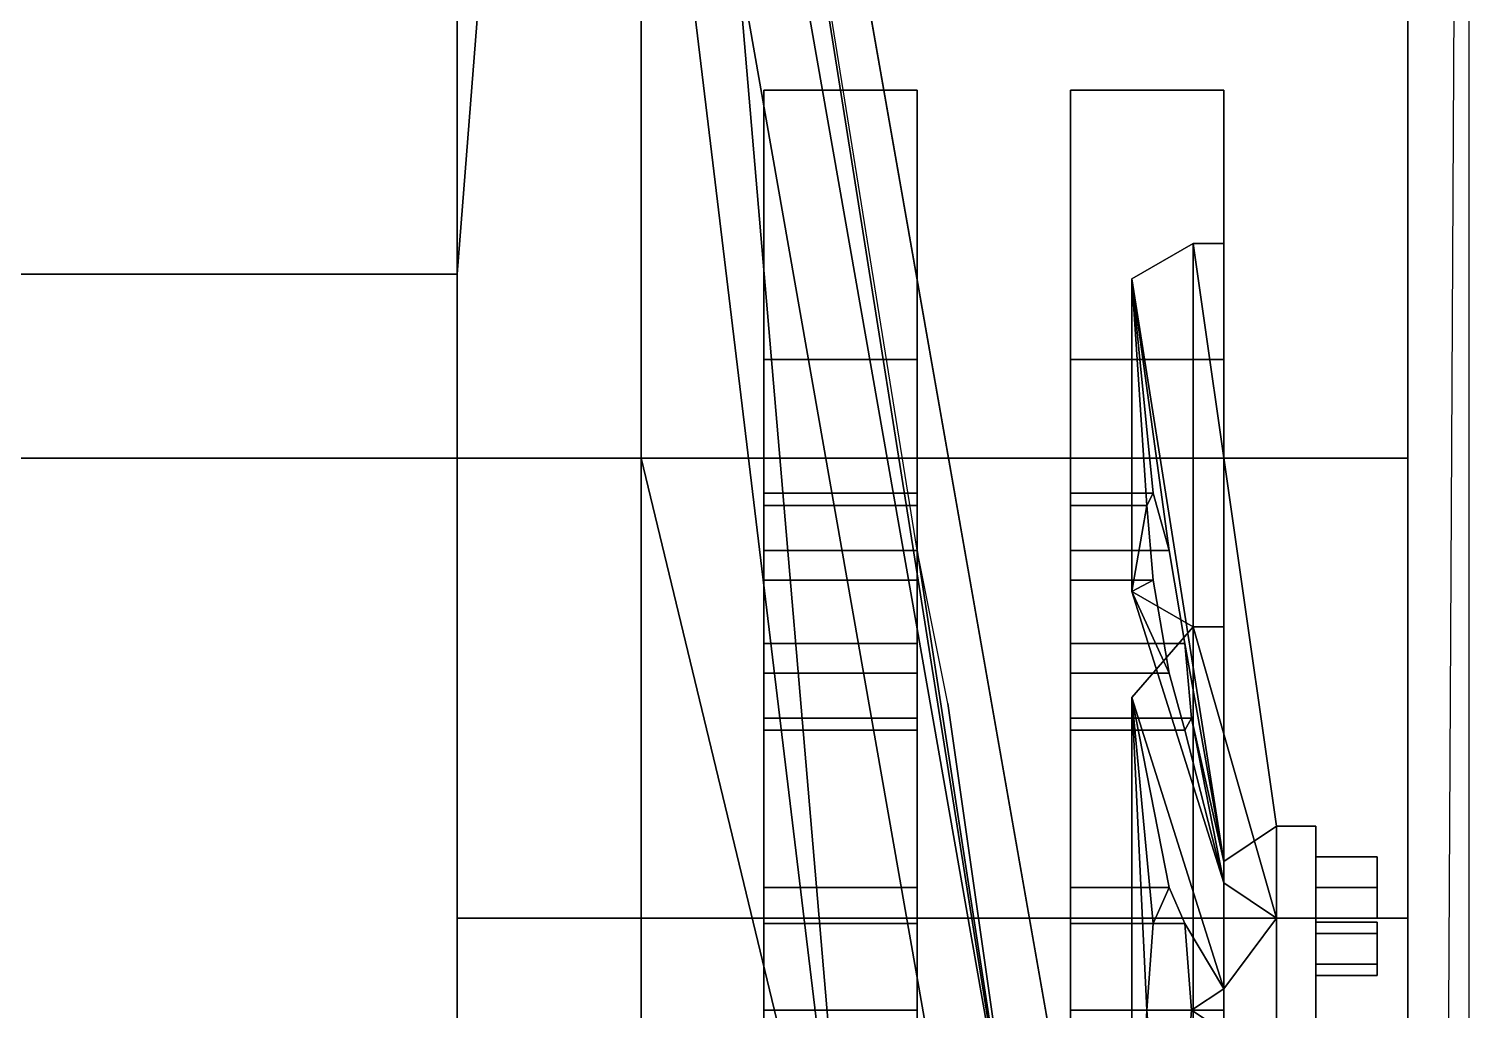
# Model space of a CAD drawing. Header units: millimetres. Extents: x -1 to 3, y -3 to 11.3.
# Drawn here: x 0.5403 to 1.01, y 0.19 to 0.51 of the extents above; entities that cross this region are included whole.
import ezdxf

# ---------------------------------------------------------------- set-up
doc = ezdxf.new("R2010")
doc.units = ezdxf.units.MM
for name, color, linetype in [('hansa_parts', 4, 'Continuous'), ('mudguards', 6, 'Continuous'), ('tent', 3, 'Continuous'), ('tracks', 3, 'Continuous'), ('wheels_inner', 2, 'Continuous')]:
    doc.layers.add(name, color=color, linetype=linetype)

msp = doc.modelspace()

# ---------------------------------------------------------------- linework, layer by layer
for points in [[(0.72, 0.94, 1), (-0.72, 0.94, 1), (-0.68, 0.43, 1), (0.68, 0.43, 1)], [(0.68, 0.43, 1), (0.68, 0.03, 1), (0.88, 0.03, 1), (0.72, 0.94, 1)], [(0.74, 0.94, 1.7), (0.72, 0.94, 1.7), (0.88, 0.03, 1.7), (0.9, 0.03, 1.7)], [(0.72, 0.94, 1.7), (0.72, 0.94, 1), (0.88, 0.03, 1), (0.88, 0.03, 1.7)], [(0.9, 0.03, 1.7), (0.9, 0.03, 0.78), (0.74, 0.94, 0.78), (0.74, 0.94, 1.7)], [(0.68, 0.43, 1.34), (-0.68, 0.43, 1.34), (-0.68, 0.09, 1.34), (0.68, 0.09, 1.34)], [(0.68, 0.43, 1), (-0.68, 0.43, 1), (-0.68, 0.43, 1.34), (0.68, 0.43, 1.34)], [(0.68, 0.43, 1), (0.68, 0.43, 1.34), (0.68, 0.09, 1.34), (0.68, 0.03, 1)]]:
    msp.add_3dface(points)
at = {"layer": 'hansa_parts'}
for points in [[(0.9, 0.03, 2.2), (0.9, 0.03, 1.7), (0.74, 0.94, 1.7), (0.76637, 0.79, 2.2)], [(0.86, 0.03, 2.24), (0.9, 0.03, 2.2), (0.76637, 0.79, 2.2), (0.73165, 0.76, 2.24)], [(-0.73165, 0.76, 2.24), (-0.86, 0.03, 2.24), (0.86, 0.03, 2.24), (0.73165, 0.76, 2.24)]]:
    msp.add_3dface(points, dxfattribs=at)
at = {"layer": 'mudguards'}
for points in [[(0.99, 0.96, 0.91), (1.01, 1.46, 1), (0.99, -2.31, 1), (0.99, -2.31, 0.91)], [(1.01, 0.94, 1), (0.74, 0.94, 1), (0.9, 0.03, 1), (1.01, 0.03, 1)]]:
    msp.add_3dface(points, dxfattribs=at)
at = {"layer": 'tent'}
for points in [[(0.74, 0.9, 2.06), (0.87, 0.08, 2.11), (0.87, 0.08, 2.11), (0.83, 0.34, 2.05)], [(0.74, 0.9, 2.1), (0.81, 0.08, 2.2), (0.87, 0.08, 2.11), (0.74, 0.9, 2.06)], [(0.74, 0.66, 2.16), (0.81, 0.08, 2.2), (0.81, 0.08, 2.2), (0.74, 0.9, 2.1)], [(-0.74, 0.66, 2.16), (-0.74, 0.37, 2.22), (0.74, 0.37, 2.22), (0.74, 0.66, 2.16)], [(0.74, 0.37, 2.22), (0.81, 0.08, 2.2), (0.81, 0.08, 2.2), (0.74, 0.66, 2.16)], [(-0.74, 0.37, 2.22), (-0.74, 0.08, 2.23), (0.74, 0.08, 2.23), (0.74, 0.37, 2.22)], [(0.74, 0.08, 2.23), (0.81, 0.08, 2.2), (0.81, 0.08, 2.2), (0.74, 0.37, 2.22)], [(0.83, 0.34, 2.05), (0.87, 0.08, 2.11), (0.87, 0.08, 2.11), (0.84, 0.29, 2)], [(0.84, 0.29, 2), (0.87, 0.08, 2.11), (0.87, 0.08, 1.7), (0.85, 0.22, 1.7)]]:
    msp.add_3dface(points, dxfattribs=at)
at = {"layer": 'tracks'}
for points in [[(0.99, 0.84, 0.08), (0.99, 0.22), (0.68, 0.22), (0.68, 0.84, 0.08)], [(0.68, 0.84, 0.08), (0.68, 0.22), (0.68, 0.22, 0.08), (0.68, 0.84, 0.16)], [(0.68, 0.84, 0.16), (0.68, 0.22, 0.08), (0.99, 0.22, 0.08), (0.99, 0.84, 0.16)], [(0.68, 0.37, 0.71), (0.68, 0.84, 0.79), (0.99, 0.84, 0.79), (0.99, 0.37, 0.71)], [(0.68, 0.37, 0.8), (0.68, 0.84, 0.88), (0.68, 0.84, 0.79), (0.68, 0.37, 0.71)], [(0.99, 0.37, 0.8), (0.99, 0.84, 0.88), (0.68, 0.84, 0.88), (0.68, 0.37, 0.8)], [(0.99, 0.22, 0.08), (0.99, 0.22), (0.99, 0.84, 0.08), (0.99, 0.84, 0.16)], [(0.99, 0.84, 0.79), (0.99, 0.84, 0.88), (0.99, 0.37, 0.8), (0.99, 0.37, 0.71)], [(0.99, -0.1, 0.79), (0.99, 0.37, 0.8), (0.68, 0.37, 0.8), (0.68, -0.1, 0.79)], [(0.68, -0.1, 0.79), (0.68, 0.37, 0.8), (0.68, 0.37, 0.71), (0.68, -0.1, 0.7)], [(0.68, -0.1, 0.7), (0.68, 0.37, 0.71), (0.99, 0.37, 0.71), (0.99, -0.1, 0.7)], [(0.99, 0.37, 0.71), (0.99, 0.37, 0.8), (0.99, -0.1, 0.79), (0.99, -0.1, 0.7)], [(0.68, 0.22), (0.68, -1.58), (0.68, -1.58, 0.08), (0.68, 0.22, 0.08)], [(0.99, 0.22), (0.99, -1.58), (0.68, -1.58), (0.68, 0.22)], [(0.68, 0.22, 0.08), (0.68, -1.58, 0.08), (0.99, -1.58, 0.08), (0.99, 0.22, 0.08)], [(0.99, -1.58, 0.08), (0.99, -1.58), (0.99, 0.22), (0.99, 0.22, 0.08)]]:
    msp.add_3dface(points, dxfattribs=at)
at = {"layer": 'wheels_inner'}
for points in [[(0.83, 0.49, 0.39), (0.83, 0.40213, 0.17787), (0.78, 0.40213, 0.17787), (0.78, 0.49, 0.39)], [(0.78, 0.35454, 0.295), (0.78, 0.35854, 0.32535), (0.78, 0.49, 0.39), (0.78, 0.40213, 0.17787)], [(0.78, 0.35854, 0.32535), (0.78, 0.3399, 0.34964), (0.78, 0.49, 0.39)], [(0.83, 0.40213, 0.60213), (0.83, 0.49, 0.39), (0.78, 0.49, 0.39), (0.78, 0.40213, 0.60213)], [(0.78, 0.3399, 0.34964), (0.78, 0.30955, 0.35364), (0.78, 0.49, 0.39)], [(0.78, 0.49, 0.39), (0.78, 0.49, 0.39), (0.78, 0.30955, 0.42636), (0.78, 0.3399, 0.43036)], [(0.78, 0.49, 0.39), (0.78, 0.49, 0.39), (0.78, 0.3399, 0.43036), (0.78, 0.35854, 0.45465)], [(0.78, 0.35854, 0.45465), (0.78, 0.35454, 0.485), (0.78, 0.40213, 0.60213), (0.78, 0.49, 0.39)], [(0.78, 0.07045, 0.35364), (0.78, 0.07045, 0.35364), (0.78, 0.49, 0.39), (0.78, 0.30955, 0.35364)], [(0.78, -0.11, 0.39), (0.78, -0.11, 0.39), (0.78, 0.49, 0.39), (0.78, 0.07045, 0.35364)], [(0.78, 0.49, 0.39), (0.78, 0.49, 0.39), (0.78, -0.11, 0.39), (0.78, 0.30955, 0.42636)], [(0.83, 0.49, 0.39), (0.83, 0.49, 0.39), (0.83, 0.3399, 0.34964), (0.83, 0.35854, 0.32535)], [(0.83, 0.35854, 0.32535), (0.83, 0.35454, 0.295), (0.83, 0.40213, 0.17787), (0.83, 0.49, 0.39)], [(0.83, 0.49, 0.39), (0.83, 0.49, 0.39), (0.83, 0.30955, 0.35364), (0.83, 0.3399, 0.34964)], [(0.83, 0.3399, 0.43036), (0.83, 0.30955, 0.42636), (0.83, 0.49, 0.39)], [(0.83, 0.35854, 0.45465), (0.83, 0.3399, 0.43036), (0.83, 0.49, 0.39)], [(0.83, 0.35454, 0.485), (0.83, 0.35854, 0.45465), (0.83, 0.49, 0.39), (0.83, 0.40213, 0.60213)], [(0.83, 0.49, 0.39), (0.83, 0.49, 0.39), (0.83, -0.11, 0.39), (0.83, 0.30955, 0.35364)], [(0.83, -0.11, 0.39), (0.83, -0.11, 0.39), (0.83, 0.49, 0.39), (0.83, 0.07045, 0.42636)], [(0.83, 0.07045, 0.42636), (0.83, 0.07045, 0.42636), (0.83, 0.49, 0.39), (0.83, 0.30955, 0.42636)], [(0.88, 0.40213, 0.17787), (0.88, 0.49, 0.39), (0.93, 0.49, 0.39), (0.93, 0.40213, 0.17787)], [(0.88, 0.35854, 0.32535), (0.88, 0.3399, 0.34964), (0.88, 0.49, 0.39)], [(0.88, 0.35454, 0.295), (0.88, 0.35854, 0.32535), (0.88, 0.49, 0.39), (0.88, 0.40213, 0.17787)], [(0.88, 0.49, 0.39), (0.88, 0.40213, 0.60213), (0.93, 0.40213, 0.60213), (0.93, 0.49, 0.39)], [(0.88, 0.35854, 0.45465), (0.88, 0.35454, 0.485), (0.88, 0.40213, 0.60213), (0.88, 0.49, 0.39)], [(0.88, 0.49, 0.39), (0.88, 0.49, 0.39), (0.88, 0.3399, 0.43036), (0.88, 0.35854, 0.45465)], [(0.88, 0.49, 0.39), (0.88, 0.49, 0.39), (0.88, 0.30955, 0.42636), (0.88, 0.3399, 0.43036)], [(0.88, 0.3399, 0.34964), (0.88, 0.30955, 0.35364), (0.88, 0.49, 0.39)], [(0.88, 0.49, 0.39), (0.88, 0.49, 0.39), (0.88, -0.11, 0.39), (0.88, 0.30955, 0.42636)], [(0.88, -0.11, 0.39), (0.88, -0.11, 0.39), (0.88, 0.49, 0.39), (0.88, 0.07045, 0.35364)], [(0.88, 0.07045, 0.35364), (0.88, 0.07045, 0.35364), (0.88, 0.49, 0.39), (0.88, 0.30955, 0.35364)], [(0.93, 0.40213, 0.17787), (0.93, 0.49, 0.39), (0.93, 0.44, 0.39), (0.93, 0.315, 0.17349)], [(0.93, 0.49, 0.39), (0.93, 0.40213, 0.60213), (0.93, 0.315, 0.60651), (0.93, 0.44, 0.39)], [(0.9, 0.42845, 0.37), (0.9, 0.32655, 0.19349), (0.92, 0.315, 0.17349), (0.92, 0.44, 0.39)], [(0.92, 0.44, 0.39), (0.9, 0.42845, 0.41), (0.93, 0.23845, 0.41), (0.94714, 0.25, 0.39)], [(0.9, 0.42845, 0.37), (0.92, 0.44, 0.39), (0.94714, 0.25, 0.39), (0.93, 0.23845, 0.37)], [(0.9, 0.32655, 0.58651), (0.9, 0.42845, 0.41), (0.92, 0.44, 0.39), (0.92, 0.315, 0.60651)], [(0.92, 0.44, 0.39), (0.92, 0.315, 0.17349), (0.93, 0.315, 0.17349), (0.93, 0.44, 0.39)], [(0.92, 0.315, 0.60651), (0.92, 0.44, 0.39), (0.93, 0.44, 0.39), (0.93, 0.315, 0.60651)], [(0.9, 0.32655, 0.19349), (0.9, 0.32655, 0.19349), (0.9, 0.42845, 0.37), (0.90483, 0.35454, 0.295)], [(0.90483, 0.35454, 0.295), (0.90483, 0.35454, 0.295), (0.9, 0.42845, 0.37), (0.90697, 0.35854, 0.32535)], [(0.90697, 0.35854, 0.32535), (0.90697, 0.35854, 0.32535), (0.9, 0.42845, 0.37), (0.91213, 0.3399, 0.34964)], [(0.91213, 0.3399, 0.34964), (0.9, 0.42845, 0.37), (0.93, 0.23845, 0.37), (0.91728, 0.30955, 0.35364)], [(0.9, 0.42845, 0.41), (0.91213, 0.3399, 0.43036), (0.91728, 0.30955, 0.42636), (0.93, 0.23845, 0.41)], [(0.9, 0.42845, 0.41), (0.9, 0.42845, 0.41), (0.90697, 0.35854, 0.45465), (0.91213, 0.3399, 0.43036)], [(0.9, 0.42845, 0.41), (0.9, 0.42845, 0.41), (0.90483, 0.35454, 0.485), (0.90697, 0.35854, 0.45465)], [(0.9, 0.42845, 0.41), (0.9, 0.42845, 0.41), (0.9, 0.32655, 0.58651), (0.90483, 0.35454, 0.485)], [(0.83, 0.40213, 0.17787), (0.83, 0.19, 0.09), (0.78, 0.19, 0.09), (0.78, 0.40213, 0.17787)], [(0.78, 0.19, 0.2), (0.78, 0.21828, 0.21172), (0.78, 0.40213, 0.17787), (0.78, 0.19, 0.09)], [(0.78, 0.21828, 0.21172), (0.78, 0.23, 0.24), (0.78, 0.2999, 0.28036), (0.78, 0.40213, 0.17787)], [(0.78, 0.2999, 0.28036), (0.78, 0.2999, 0.28036), (0.78, 0.33026, 0.27636), (0.78, 0.40213, 0.17787)], [(0.78, 0.33026, 0.27636), (0.78, 0.33026, 0.27636), (0.78, 0.35454, 0.295), (0.78, 0.40213, 0.17787)], [(0.78, 0.33026, 0.50364), (0.78, 0.2999, 0.49964), (0.78, 0.40213, 0.60213)], [(0.78, 0.35454, 0.485), (0.78, 0.33026, 0.50364), (0.78, 0.40213, 0.60213)], [(0.83, 0.19, 0.69), (0.83, 0.40213, 0.60213), (0.78, 0.40213, 0.60213), (0.78, 0.19, 0.69)], [(0.78, 0.2999, 0.49964), (0.78, 0.21828, 0.56828), (0.78, 0.19, 0.69), (0.78, 0.40213, 0.60213)], [(0.83, 0.2999, 0.28036), (0.83, 0.21828, 0.21172), (0.83, 0.19, 0.09), (0.83, 0.40213, 0.17787)], [(0.83, 0.35454, 0.295), (0.83, 0.33026, 0.27636), (0.83, 0.40213, 0.17787)], [(0.83, 0.33026, 0.27636), (0.83, 0.2999, 0.28036), (0.83, 0.40213, 0.17787)], [(0.83, 0.33026, 0.50364), (0.83, 0.33026, 0.50364), (0.83, 0.35454, 0.485), (0.83, 0.40213, 0.60213)], [(0.83, 0.2999, 0.49964), (0.83, 0.2999, 0.49964), (0.83, 0.33026, 0.50364), (0.83, 0.40213, 0.60213)], [(0.83, 0.21828, 0.56828), (0.83, 0.23, 0.54), (0.83, 0.2999, 0.49964), (0.83, 0.40213, 0.60213)], [(0.83, 0.19, 0.58), (0.83, 0.21828, 0.56828), (0.83, 0.40213, 0.60213), (0.83, 0.19, 0.69)], [(0.88, 0.19, 0.09), (0.88, 0.40213, 0.17787), (0.93, 0.40213, 0.17787), (0.93, 0.19, 0.09)], [(0.88, 0.21828, 0.21172), (0.88, 0.23, 0.24), (0.88, 0.2999, 0.28036), (0.88, 0.40213, 0.17787)], [(0.88, 0.19, 0.2), (0.88, 0.21828, 0.21172), (0.88, 0.40213, 0.17787), (0.88, 0.19, 0.09)], [(0.88, 0.33026, 0.27636), (0.88, 0.33026, 0.27636), (0.88, 0.35454, 0.295), (0.88, 0.40213, 0.17787)], [(0.88, 0.2999, 0.28036), (0.88, 0.2999, 0.28036), (0.88, 0.33026, 0.27636), (0.88, 0.40213, 0.17787)], [(0.88, 0.40213, 0.60213), (0.88, 0.19, 0.69), (0.93, 0.19, 0.69), (0.93, 0.40213, 0.60213)], [(0.88, 0.2999, 0.49964), (0.88, 0.21828, 0.56828), (0.88, 0.19, 0.69), (0.88, 0.40213, 0.60213)], [(0.88, 0.35454, 0.485), (0.88, 0.33026, 0.50364), (0.88, 0.40213, 0.60213)], [(0.88, 0.33026, 0.50364), (0.88, 0.2999, 0.49964), (0.88, 0.40213, 0.60213)], [(0.93, 0.19, 0.09), (0.93, 0.40213, 0.17787), (0.93, 0.315, 0.17349)], [(0.93, 0.19, 0.69), (0.93, 0.315, 0.60651), (0.93, 0.40213, 0.60213)], [(0.83, 0.35854, 0.32535), (0.83, 0.3399, 0.34964), (0.78, 0.3399, 0.34964), (0.78, 0.35854, 0.32535)], [(0.83, 0.35454, 0.295), (0.83, 0.35854, 0.32535), (0.78, 0.35854, 0.32535), (0.78, 0.35454, 0.295)], [(0.83, 0.35854, 0.45465), (0.83, 0.35454, 0.485), (0.78, 0.35454, 0.485), (0.78, 0.35854, 0.45465)], [(0.83, 0.3399, 0.43036), (0.83, 0.35854, 0.45465), (0.78, 0.35854, 0.45465), (0.78, 0.3399, 0.43036)], [(0.88, 0.3399, 0.34964), (0.88, 0.35854, 0.32535), (0.90697, 0.35854, 0.32535), (0.91213, 0.3399, 0.34964)], [(0.88, 0.35854, 0.32535), (0.88, 0.35454, 0.295), (0.90483, 0.35454, 0.295), (0.90697, 0.35854, 0.32535)], [(0.88, 0.35854, 0.45465), (0.88, 0.3399, 0.43036), (0.91213, 0.3399, 0.43036), (0.90697, 0.35854, 0.45465)], [(0.88, 0.35454, 0.485), (0.88, 0.35854, 0.45465), (0.90697, 0.35854, 0.45465), (0.90483, 0.35454, 0.485)], [(0.83, 0.33026, 0.27636), (0.83, 0.35454, 0.295), (0.78, 0.35454, 0.295), (0.78, 0.33026, 0.27636)], [(0.83, 0.35454, 0.485), (0.83, 0.33026, 0.50364), (0.78, 0.33026, 0.50364), (0.78, 0.35454, 0.485)], [(0.88, 0.35454, 0.295), (0.88, 0.33026, 0.27636), (0.90697, 0.33026, 0.27636), (0.90483, 0.35454, 0.295)], [(0.88, 0.33026, 0.50364), (0.88, 0.35454, 0.485), (0.90483, 0.35454, 0.485), (0.90697, 0.33026, 0.50364)], [(0.9, 0.32655, 0.19349), (0.9, 0.32655, 0.19349), (0.90483, 0.35454, 0.295), (0.90697, 0.33026, 0.27636)], [(0.90483, 0.35454, 0.485), (0.90483, 0.35454, 0.485), (0.9, 0.32655, 0.58651), (0.90697, 0.33026, 0.50364)], [(0.83, 0.3399, 0.34964), (0.83, 0.30955, 0.35364), (0.78, 0.30955, 0.35364), (0.78, 0.3399, 0.34964)], [(0.83, 0.30955, 0.42636), (0.83, 0.3399, 0.43036), (0.78, 0.3399, 0.43036), (0.78, 0.30955, 0.42636)], [(0.88, 0.3399, 0.43036), (0.88, 0.30955, 0.42636), (0.91728, 0.30955, 0.42636), (0.91213, 0.3399, 0.43036)], [(0.88, 0.30955, 0.35364), (0.88, 0.3399, 0.34964), (0.91213, 0.3399, 0.34964), (0.91728, 0.30955, 0.35364)], [(0.83, 0.2999, 0.28036), (0.83, 0.33026, 0.27636), (0.78, 0.33026, 0.27636), (0.78, 0.2999, 0.28036)], [(0.83, 0.33026, 0.50364), (0.83, 0.2999, 0.49964), (0.78, 0.2999, 0.49964), (0.78, 0.33026, 0.50364)], [(0.88, 0.33026, 0.27636), (0.88, 0.2999, 0.28036), (0.91213, 0.2999, 0.28036), (0.90697, 0.33026, 0.27636)], [(0.88, 0.2999, 0.49964), (0.88, 0.33026, 0.50364), (0.90697, 0.33026, 0.50364), (0.91213, 0.2999, 0.49964)], [(0.9, 0.32655, 0.19349), (0.9, 0.32655, 0.19349), (0.90697, 0.33026, 0.27636), (0.91213, 0.2999, 0.28036)], [(0.90697, 0.33026, 0.50364), (0.90697, 0.33026, 0.50364), (0.9, 0.32655, 0.58651), (0.91213, 0.2999, 0.49964)], [(0.92, 0.315, 0.17349), (0.9, 0.32655, 0.19349), (0.93, 0.23155, 0.35804), (0.94714, 0.22, 0.33804)], [(0.9, 0.32655, 0.19349), (0.91213, 0.2999, 0.28036), (0.91728, 0.28127, 0.30465), (0.93, 0.23155, 0.35804)], [(0.9, 0.32655, 0.58651), (0.92, 0.315, 0.60651), (0.94714, 0.22, 0.44196), (0.93, 0.23155, 0.42196)], [(0.91213, 0.2999, 0.49964), (0.9, 0.32655, 0.58651), (0.93, 0.23155, 0.42196), (0.91728, 0.28127, 0.47535)], [(0.9, 0.29191, 0.17349), (0.92, 0.315, 0.17349), (0.94714, 0.22, 0.33804), (0.93, 0.19691, 0.33804)], [(0.9, 0.29191, 0.17349), (0.9, 0.08809, 0.17349), (0.92, 0.065, 0.17349), (0.92, 0.315, 0.17349)], [(0.92, 0.315, 0.60651), (0.9, 0.29191, 0.60651), (0.93, 0.19691, 0.44196), (0.94714, 0.22, 0.44196)], [(0.9, 0.08809, 0.60651), (0.9, 0.29191, 0.60651), (0.92, 0.315, 0.60651), (0.92, 0.065, 0.60651)], [(0.92, 0.315, 0.17349), (0.92, 0.065, 0.17349), (0.93, 0.065, 0.17349), (0.93, 0.315, 0.17349)], [(0.92, 0.065, 0.60651), (0.92, 0.315, 0.60651), (0.93, 0.315, 0.60651), (0.93, 0.065, 0.60651)], [(0.93, 0.19, 0.09), (0.93, 0.315, 0.17349), (0.93, 0.065, 0.17349)], [(0.93, 0.19, 0.69), (0.93, 0.065, 0.60651), (0.93, 0.315, 0.60651)], [(0.83, 0.30955, 0.35364), (0.83, 0.28526, 0.335), (0.78, 0.28526, 0.335), (0.78, 0.30955, 0.35364)], [(0.83, 0.28526, 0.445), (0.83, 0.30955, 0.42636), (0.78, 0.30955, 0.42636), (0.78, 0.28526, 0.445)], [(0.78, 0.30955, 0.42636), (0.78, 0.16172, 0.51172), (0.78, 0.19, 0.5), (0.78, 0.28526, 0.445)], [(0.78, 0.07045, 0.35364), (0.78, 0.07045, 0.35364), (0.78, 0.30955, 0.35364), (0.78, 0.28526, 0.335)], [(0.78, 0.30955, 0.42636), (0.78, 0.30955, 0.42636), (0.78, -0.11, 0.39), (0.78, 0.07045, 0.42636)], [(0.78, 0.30955, 0.42636), (0.78, 0.30955, 0.42636), (0.78, 0.07045, 0.42636), (0.78, 0.09474, 0.445)], [(0.78, 0.16172, 0.51172), (0.78, 0.30955, 0.42636), (0.78, 0.09474, 0.445), (0.78, 0.09873, 0.47535)], [(0.83, 0.30955, 0.35364), (0.83, 0.16172, 0.26828), (0.83, 0.19, 0.28), (0.83, 0.28526, 0.335)], [(0.83, 0.16172, 0.26828), (0.83, 0.30955, 0.35364), (0.83, 0.09474, 0.335), (0.83, 0.09873, 0.30465)], [(0.83, 0.30955, 0.35364), (0.83, 0.30955, 0.35364), (0.83, 0.07045, 0.35364), (0.83, 0.09474, 0.335)], [(0.83, 0.30955, 0.35364), (0.83, 0.30955, 0.35364), (0.83, -0.11, 0.39), (0.83, 0.07045, 0.35364)], [(0.83, 0.07045, 0.42636), (0.83, 0.07045, 0.42636), (0.83, 0.30955, 0.42636), (0.83, 0.28526, 0.445)], [(0.88, 0.30955, 0.42636), (0.88, 0.28526, 0.445), (0.91942, 0.28526, 0.445), (0.91728, 0.30955, 0.42636)], [(0.88, 0.28526, 0.335), (0.88, 0.30955, 0.35364), (0.91728, 0.30955, 0.35364), (0.91942, 0.28526, 0.335)], [(0.88, 0.30955, 0.42636), (0.88, 0.16172, 0.51172), (0.88, 0.19, 0.5), (0.88, 0.28526, 0.445)], [(0.88, 0.16172, 0.51172), (0.88, 0.30955, 0.42636), (0.88, 0.09474, 0.445), (0.88, 0.09873, 0.47535)], [(0.88, 0.30955, 0.42636), (0.88, 0.30955, 0.42636), (0.88, 0.07045, 0.42636), (0.88, 0.09474, 0.445)], [(0.88, 0.30955, 0.42636), (0.88, 0.30955, 0.42636), (0.88, -0.11, 0.39), (0.88, 0.07045, 0.42636)], [(0.88, 0.07045, 0.35364), (0.88, 0.07045, 0.35364), (0.88, 0.30955, 0.35364), (0.88, 0.28526, 0.335)], [(0.91728, 0.30955, 0.35364), (0.91728, 0.30955, 0.35364), (0.93, 0.23845, 0.37), (0.91942, 0.28526, 0.335)], [(0.91728, 0.30955, 0.42636), (0.91728, 0.30955, 0.42636), (0.91942, 0.28526, 0.445), (0.93, 0.23845, 0.41)], [(0.78, 0.23, 0.24), (0.78, 0.21828, 0.26828), (0.78, 0.28127, 0.30465), (0.78, 0.2999, 0.28036)], [(0.83, 0.28127, 0.30465), (0.83, 0.2999, 0.28036), (0.78, 0.2999, 0.28036), (0.78, 0.28127, 0.30465)], [(0.83, 0.2999, 0.49964), (0.83, 0.28127, 0.47535), (0.78, 0.28127, 0.47535), (0.78, 0.2999, 0.49964)], [(0.78, 0.28127, 0.47535), (0.78, 0.23, 0.54), (0.78, 0.21828, 0.56828), (0.78, 0.2999, 0.49964)], [(0.83, 0.28127, 0.30465), (0.83, 0.23, 0.24), (0.83, 0.21828, 0.21172), (0.83, 0.2999, 0.28036)], [(0.83, 0.23, 0.54), (0.83, 0.21828, 0.51172), (0.83, 0.28127, 0.47535), (0.83, 0.2999, 0.49964)], [(0.88, 0.23, 0.24), (0.88, 0.21828, 0.26828), (0.88, 0.28127, 0.30465), (0.88, 0.2999, 0.28036)], [(0.88, 0.2999, 0.28036), (0.88, 0.28127, 0.30465), (0.91728, 0.28127, 0.30465), (0.91213, 0.2999, 0.28036)], [(0.88, 0.28127, 0.47535), (0.88, 0.2999, 0.49964), (0.91213, 0.2999, 0.49964), (0.91728, 0.28127, 0.47535)], [(0.88, 0.28127, 0.47535), (0.88, 0.23, 0.54), (0.88, 0.21828, 0.56828), (0.88, 0.2999, 0.49964)], [(0.91213, 0.23, 0.24), (0.9, 0.29191, 0.17349), (0.93, 0.19691, 0.33804), (0.91728, 0.21828, 0.26828)], [(0.90483, 0.19, 0.2), (0.90483, 0.19, 0.2), (0.9, 0.29191, 0.17349), (0.90697, 0.21828, 0.21172)], [(0.90697, 0.21828, 0.21172), (0.90697, 0.21828, 0.21172), (0.9, 0.29191, 0.17349), (0.91213, 0.23, 0.24)], [(0.9, 0.08809, 0.17349), (0.9, 0.08809, 0.17349), (0.9, 0.29191, 0.17349), (0.90483, 0.19, 0.2)], [(0.9, 0.29191, 0.60651), (0.91213, 0.23, 0.54), (0.91728, 0.21828, 0.51172), (0.93, 0.19691, 0.44196)], [(0.9, 0.29191, 0.60651), (0.9, 0.29191, 0.60651), (0.90697, 0.21828, 0.56828), (0.91213, 0.23, 0.54)], [(0.9, 0.29191, 0.60651), (0.9, 0.29191, 0.60651), (0.90483, 0.19, 0.58), (0.90697, 0.21828, 0.56828)], [(0.9, 0.29191, 0.60651), (0.9, 0.29191, 0.60651), (0.9, 0.08809, 0.60651), (0.90483, 0.19, 0.58)], [(0.83, 0.28526, 0.335), (0.83, 0.28127, 0.30465), (0.78, 0.28127, 0.30465), (0.78, 0.28526, 0.335)], [(0.78, 0.21828, 0.26828), (0.78, 0.07045, 0.35364), (0.78, 0.28526, 0.335), (0.78, 0.28127, 0.30465)], [(0.83, 0.28127, 0.47535), (0.83, 0.28526, 0.445), (0.78, 0.28526, 0.445), (0.78, 0.28127, 0.47535)], [(0.78, 0.28526, 0.445), (0.78, 0.19, 0.5), (0.78, 0.21828, 0.51172), (0.78, 0.28526, 0.445)], [(0.78, 0.28526, 0.445), (0.78, 0.21828, 0.51172), (0.78, 0.23, 0.54), (0.78, 0.28127, 0.47535)], [(0.83, 0.28526, 0.335), (0.83, 0.21828, 0.26828), (0.83, 0.23, 0.24), (0.83, 0.28127, 0.30465)], [(0.83, 0.28526, 0.335), (0.83, 0.19, 0.28), (0.83, 0.21828, 0.26828), (0.83, 0.28526, 0.335)], [(0.83, 0.21828, 0.51172), (0.83, 0.07045, 0.42636), (0.83, 0.28526, 0.445), (0.83, 0.28127, 0.47535)], [(0.88, 0.28127, 0.30465), (0.88, 0.28526, 0.335), (0.91942, 0.28526, 0.335), (0.91728, 0.28127, 0.30465)], [(0.88, 0.21828, 0.26828), (0.88, 0.07045, 0.35364), (0.88, 0.28526, 0.335), (0.88, 0.28127, 0.30465)], [(0.88, 0.28526, 0.445), (0.88, 0.28127, 0.47535), (0.91728, 0.28127, 0.47535), (0.91942, 0.28526, 0.445)], [(0.88, 0.28526, 0.445), (0.88, 0.21828, 0.51172), (0.88, 0.23, 0.54), (0.88, 0.28127, 0.47535)], [(0.88, 0.28526, 0.445), (0.88, 0.19, 0.5), (0.88, 0.21828, 0.51172), (0.88, 0.28526, 0.445)], [(0.91728, 0.28127, 0.30465), (0.91728, 0.28127, 0.30465), (0.91942, 0.28526, 0.335), (0.93, 0.23155, 0.35804)], [(0.91728, 0.28127, 0.47535), (0.91728, 0.28127, 0.47535), (0.93, 0.23155, 0.42196), (0.91942, 0.28526, 0.445)], [(0.91942, 0.28526, 0.335), (0.91942, 0.28526, 0.335), (0.93, 0.23845, 0.37), (0.93, 0.23155, 0.35804)], [(0.91942, 0.28526, 0.445), (0.91942, 0.28526, 0.445), (0.93, 0.23155, 0.42196), (0.93, 0.23845, 0.41)], [(0.93, 0.23155, 0.35804), (0.93, 0.23845, 0.37), (0.94714, 0.25, 0.39), (0.94714, 0.22, 0.33804)], [(0.93, 0.23845, 0.41), (0.93, 0.23155, 0.42196), (0.94714, 0.22, 0.44196), (0.94714, 0.25, 0.39)], [(0.94714, 0.22, 0.33804), (0.94714, 0.25, 0.39), (0.96, 0.25, 0.39), (0.96, 0.22, 0.33804)], [(0.94714, 0.25, 0.39), (0.94714, 0.22, 0.44196), (0.96, 0.22, 0.44196), (0.96, 0.25, 0.39)], [(0.96, 0.22, 0.33804), (0.96, 0.25, 0.39), (0.96, 0.24, 0.39), (0.96, 0.215, 0.3467)], [(0.96, 0.25, 0.39), (0.96, 0.22, 0.44196), (0.96, 0.215, 0.4333), (0.96, 0.24, 0.39)], [(0.96, 0.24, 0.39), (0.96, 0.23, 0.4), (0.98, 0.23, 0.4), (0.98, 0.24, 0.39)], [(0.96, 0.23, 0.38), (0.96, 0.24, 0.39), (0.98, 0.24, 0.39), (0.98, 0.23, 0.38)], [(0.96, 0.215, 0.3467), (0.96, 0.24, 0.39), (0.96, 0.23, 0.38), (0.96, 0.21866, 0.36036)], [(0.96, 0.24, 0.39), (0.96, 0.215, 0.4333), (0.96, 0.21866, 0.41964), (0.96, 0.23, 0.4)], [(0.98, 0.23, 0.4), (0.98, 0.22, 0.39), (0.98, 0.23, 0.38), (0.98, 0.24, 0.39)], [(0.83, 0.23, 0.24), (0.83, 0.21828, 0.26828), (0.78, 0.21828, 0.26828), (0.78, 0.23, 0.24)], [(0.83, 0.21828, 0.21172), (0.83, 0.23, 0.24), (0.78, 0.23, 0.24), (0.78, 0.21828, 0.21172)], [(0.83, 0.21828, 0.51172), (0.83, 0.23, 0.54), (0.78, 0.23, 0.54), (0.78, 0.21828, 0.51172)], [(0.83, 0.23, 0.54), (0.83, 0.21828, 0.56828), (0.78, 0.21828, 0.56828), (0.78, 0.23, 0.54)], [(0.88, 0.21828, 0.26828), (0.88, 0.23, 0.24), (0.91213, 0.23, 0.24), (0.91728, 0.21828, 0.26828)], [(0.88, 0.23, 0.24), (0.88, 0.21828, 0.21172), (0.90697, 0.21828, 0.21172), (0.91213, 0.23, 0.24)], [(0.88, 0.21828, 0.56828), (0.88, 0.23, 0.54), (0.91213, 0.23, 0.54), (0.90697, 0.21828, 0.56828)], [(0.88, 0.23, 0.54), (0.88, 0.21828, 0.51172), (0.91728, 0.21828, 0.51172), (0.91213, 0.23, 0.54)], [(0.96, 0.23, 0.4), (0.96, 0.22, 0.39), (0.98, 0.22, 0.39), (0.98, 0.23, 0.4)], [(0.96, 0.22, 0.39), (0.96, 0.23, 0.38), (0.98, 0.23, 0.38), (0.98, 0.22, 0.39)], [(0.96, 0.21866, 0.36036), (0.96, 0.23, 0.38), (0.96, 0.22, 0.39), (0.96, 0.205, 0.36402)], [(0.96, 0.23, 0.4), (0.96, 0.21866, 0.41964), (0.96, 0.205, 0.41598), (0.96, 0.22, 0.39)], [(0.78, 0.07045, 0.35364), (0.78, 0.21828, 0.26828), (0.78, 0.19, 0.28), (0.78, 0.09474, 0.335)], [(0.83, 0.21828, 0.26828), (0.83, 0.19, 0.28), (0.78, 0.19, 0.28), (0.78, 0.21828, 0.26828)], [(0.83, 0.19, 0.2), (0.83, 0.21828, 0.21172), (0.78, 0.21828, 0.21172), (0.78, 0.19, 0.2)], [(0.83, 0.19, 0.5), (0.83, 0.21828, 0.51172), (0.78, 0.21828, 0.51172), (0.78, 0.19, 0.5)], [(0.83, 0.21828, 0.56828), (0.83, 0.19, 0.58), (0.78, 0.19, 0.58), (0.78, 0.21828, 0.56828)], [(0.78, 0.21828, 0.56828), (0.78, 0.19, 0.58), (0.78, 0.19, 0.69)], [(0.83, 0.21828, 0.21172), (0.83, 0.19, 0.2), (0.83, 0.19, 0.09)], [(0.83, 0.07045, 0.42636), (0.83, 0.21828, 0.51172), (0.83, 0.19, 0.5), (0.83, 0.09474, 0.445)], [(0.88, 0.07045, 0.35364), (0.88, 0.21828, 0.26828), (0.88, 0.19, 0.28), (0.88, 0.09474, 0.335)], [(0.88, 0.19, 0.28), (0.88, 0.21828, 0.26828), (0.91728, 0.21828, 0.26828), (0.91942, 0.19, 0.28)], [(0.88, 0.21828, 0.21172), (0.88, 0.19, 0.2), (0.90483, 0.19, 0.2), (0.90697, 0.21828, 0.21172)], [(0.88, 0.19, 0.58), (0.88, 0.21828, 0.56828), (0.90697, 0.21828, 0.56828), (0.90483, 0.19, 0.58)], [(0.88, 0.21828, 0.51172), (0.88, 0.19, 0.5), (0.91942, 0.19, 0.5), (0.91728, 0.21828, 0.51172)], [(0.88, 0.21828, 0.56828), (0.88, 0.19, 0.58), (0.88, 0.19, 0.69)], [(0.91728, 0.21828, 0.26828), (0.91728, 0.21828, 0.26828), (0.93, 0.19691, 0.33804), (0.91942, 0.19, 0.28)], [(0.91728, 0.21828, 0.51172), (0.91728, 0.21828, 0.51172), (0.91942, 0.19, 0.5), (0.93, 0.19691, 0.44196)], [(0.93, 0.18309, 0.33804), (0.93, 0.19691, 0.33804), (0.94714, 0.22, 0.33804), (0.94714, 0.16, 0.33804)], [(0.93, 0.19691, 0.44196), (0.93, 0.18309, 0.44196), (0.94714, 0.16, 0.44196), (0.94714, 0.22, 0.44196)], [(0.94714, 0.16, 0.33804), (0.94714, 0.22, 0.33804), (0.96, 0.22, 0.33804), (0.96, 0.16, 0.33804)], [(0.94714, 0.22, 0.44196), (0.94714, 0.16, 0.44196), (0.96, 0.16, 0.44196), (0.96, 0.22, 0.44196)], [(0.96, 0.22, 0.44196), (0.96, 0.16, 0.44196), (0.96, 0.165, 0.4333), (0.96, 0.215, 0.4333)], [(0.96, 0.16, 0.33804), (0.96, 0.22, 0.33804), (0.96, 0.215, 0.3467), (0.96, 0.165, 0.3467)], [(0.96, 0.205, 0.41598), (0.96, 0.175, 0.41598), (0.96, 0.16, 0.39), (0.96, 0.22, 0.39)], [(0.96, 0.22, 0.39), (0.96, 0.16, 0.39), (0.96, 0.175, 0.36402), (0.96, 0.205, 0.36402)], [(0.96, 0.21866, 0.36036), (0.96, 0.205, 0.36402), (0.98, 0.205, 0.36402), (0.98, 0.21866, 0.36036)], [(0.96, 0.215, 0.3467), (0.96, 0.21866, 0.36036), (0.98, 0.21866, 0.36036), (0.98, 0.215, 0.3467)], [(0.96, 0.21866, 0.41964), (0.96, 0.215, 0.4333), (0.98, 0.215, 0.4333), (0.98, 0.21866, 0.41964)], [(0.96, 0.205, 0.41598), (0.96, 0.21866, 0.41964), (0.98, 0.21866, 0.41964), (0.98, 0.205, 0.41598)], [(0.98, 0.21866, 0.36036), (0.98, 0.205, 0.36402), (0.98, 0.20134, 0.35036), (0.98, 0.215, 0.3467)], [(0.98, 0.20134, 0.42964), (0.98, 0.205, 0.41598), (0.98, 0.21866, 0.41964), (0.98, 0.215, 0.4333)], [(0.96, 0.20134, 0.35036), (0.96, 0.215, 0.3467), (0.98, 0.215, 0.3467), (0.98, 0.20134, 0.35036)], [(0.96, 0.215, 0.4333), (0.96, 0.20134, 0.42964), (0.98, 0.20134, 0.42964), (0.98, 0.215, 0.4333)], [(0.96, 0.215, 0.4333), (0.96, 0.165, 0.4333), (0.96, 0.17866, 0.42964), (0.96, 0.20134, 0.42964)], [(0.96, 0.165, 0.3467), (0.96, 0.215, 0.3467), (0.96, 0.20134, 0.35036), (0.96, 0.17866, 0.35036)], [(0.96, 0.205, 0.36402), (0.96, 0.20134, 0.35036), (0.98, 0.20134, 0.35036), (0.98, 0.205, 0.36402)], [(0.96, 0.20134, 0.42964), (0.96, 0.205, 0.41598), (0.98, 0.205, 0.41598), (0.98, 0.20134, 0.42964)], [(0.96, 0.20134, 0.42964), (0.96, 0.17866, 0.42964), (0.96, 0.175, 0.41598), (0.96, 0.205, 0.41598)], [(0.96, 0.17866, 0.35036), (0.96, 0.20134, 0.35036), (0.96, 0.205, 0.36402), (0.96, 0.175, 0.36402)], [(0.91942, 0.19, 0.28), (0.91942, 0.19, 0.28), (0.93, 0.19691, 0.33804), (0.93, 0.18309, 0.33804)], [(0.91942, 0.19, 0.5), (0.91942, 0.19, 0.5), (0.93, 0.18309, 0.44196), (0.93, 0.19691, 0.44196)], [(0.78, 0.09474, 0.335), (0.78, 0.19, 0.28), (0.78, 0.16172, 0.26828), (0.78, 0.09474, 0.335)], [(0.83, 0.16172, 0.21172), (0.83, 0.19, 0.2), (0.78, 0.19, 0.2), (0.78, 0.16172, 0.21172)], [(0.83, 0.19, 0.28), (0.83, 0.16172, 0.26828), (0.78, 0.16172, 0.26828), (0.78, 0.19, 0.28)], [(0.78, 0.16172, 0.21172), (0.78, 0.19, 0.2), (0.78, 0.19, 0.09)], [(0.83, 0.19, 0.09), (0.83, -0.02213, 0.17787), (0.78, -0.02213, 0.17787), (0.78, 0.19, 0.09)], [(0.78, 0.0801, 0.28036), (0.78, 0.16172, 0.21172), (0.78, 0.19, 0.09), (0.78, -0.02213, 0.17787)], [(0.83, 0.19, 0.58), (0.83, 0.16172, 0.56828), (0.78, 0.16172, 0.56828), (0.78, 0.19, 0.58)], [(0.83, 0.16172, 0.51172), (0.83, 0.19, 0.5), (0.78, 0.19, 0.5), (0.78, 0.16172, 0.51172)], [(0.83, -0.02213, 0.60213), (0.83, 0.19, 0.69), (0.78, 0.19, 0.69), (0.78, -0.02213, 0.60213)], [(0.78, 0.19, 0.58), (0.78, 0.16172, 0.56828), (0.78, -0.02213, 0.60213), (0.78, 0.19, 0.69)], [(0.83, 0.19, 0.2), (0.83, 0.16172, 0.21172), (0.83, -0.02213, 0.17787), (0.83, 0.19, 0.09)], [(0.83, 0.16172, 0.56828), (0.83, 0.19, 0.58), (0.83, 0.19, 0.69)], [(0.83, 0.09474, 0.445), (0.83, 0.19, 0.5), (0.83, 0.16172, 0.51172), (0.83, 0.09474, 0.445)], [(0.83, 0.0801, 0.49964), (0.83, 0.16172, 0.56828), (0.83, 0.19, 0.69), (0.83, -0.02213, 0.60213)], [(0.88, 0.09474, 0.335), (0.88, 0.19, 0.28), (0.88, 0.16172, 0.26828), (0.88, 0.09474, 0.335)], [(0.88, 0.16172, 0.26828), (0.88, 0.19, 0.28), (0.91942, 0.19, 0.28), (0.91728, 0.16172, 0.26828)], [(0.88, 0.19, 0.2), (0.88, 0.16172, 0.21172), (0.90697, 0.16172, 0.21172), (0.90483, 0.19, 0.2)], [(0.88, 0.16172, 0.21172), (0.88, 0.19, 0.2), (0.88, 0.19, 0.09)], [(0.88, -0.02213, 0.17787), (0.88, 0.19, 0.09), (0.93, 0.19, 0.09), (0.93, -0.02213, 0.17787)], [(0.88, 0.0801, 0.28036), (0.88, 0.16172, 0.21172), (0.88, 0.19, 0.09), (0.88, -0.02213, 0.17787)], [(0.88, 0.16172, 0.56828), (0.88, 0.19, 0.58), (0.90483, 0.19, 0.58), (0.90697, 0.16172, 0.56828)], [(0.88, 0.19, 0.5), (0.88, 0.16172, 0.51172), (0.91728, 0.16172, 0.51172), (0.91942, 0.19, 0.5)], [(0.88, 0.19, 0.69), (0.88, -0.02213, 0.60213), (0.93, -0.02213, 0.60213), (0.93, 0.19, 0.69)], [(0.88, 0.19, 0.58), (0.88, 0.16172, 0.56828), (0.88, -0.02213, 0.60213), (0.88, 0.19, 0.69)], [(0.9, 0.08809, 0.17349), (0.9, 0.08809, 0.17349), (0.90483, 0.19, 0.2), (0.90697, 0.16172, 0.21172)], [(0.91728, 0.16172, 0.26828), (0.91728, 0.16172, 0.26828), (0.91942, 0.19, 0.28), (0.93, 0.18309, 0.33804)], [(0.91728, 0.16172, 0.51172), (0.91728, 0.16172, 0.51172), (0.93, 0.18309, 0.44196), (0.91942, 0.19, 0.5)], [(0.93, 0.19, 0.69), (0.93, -0.02213, 0.60213), (0.93, 0.065, 0.60651)]]:
    msp.add_3dface(points, dxfattribs=at)

doc.saveas('drawing.dxf')
